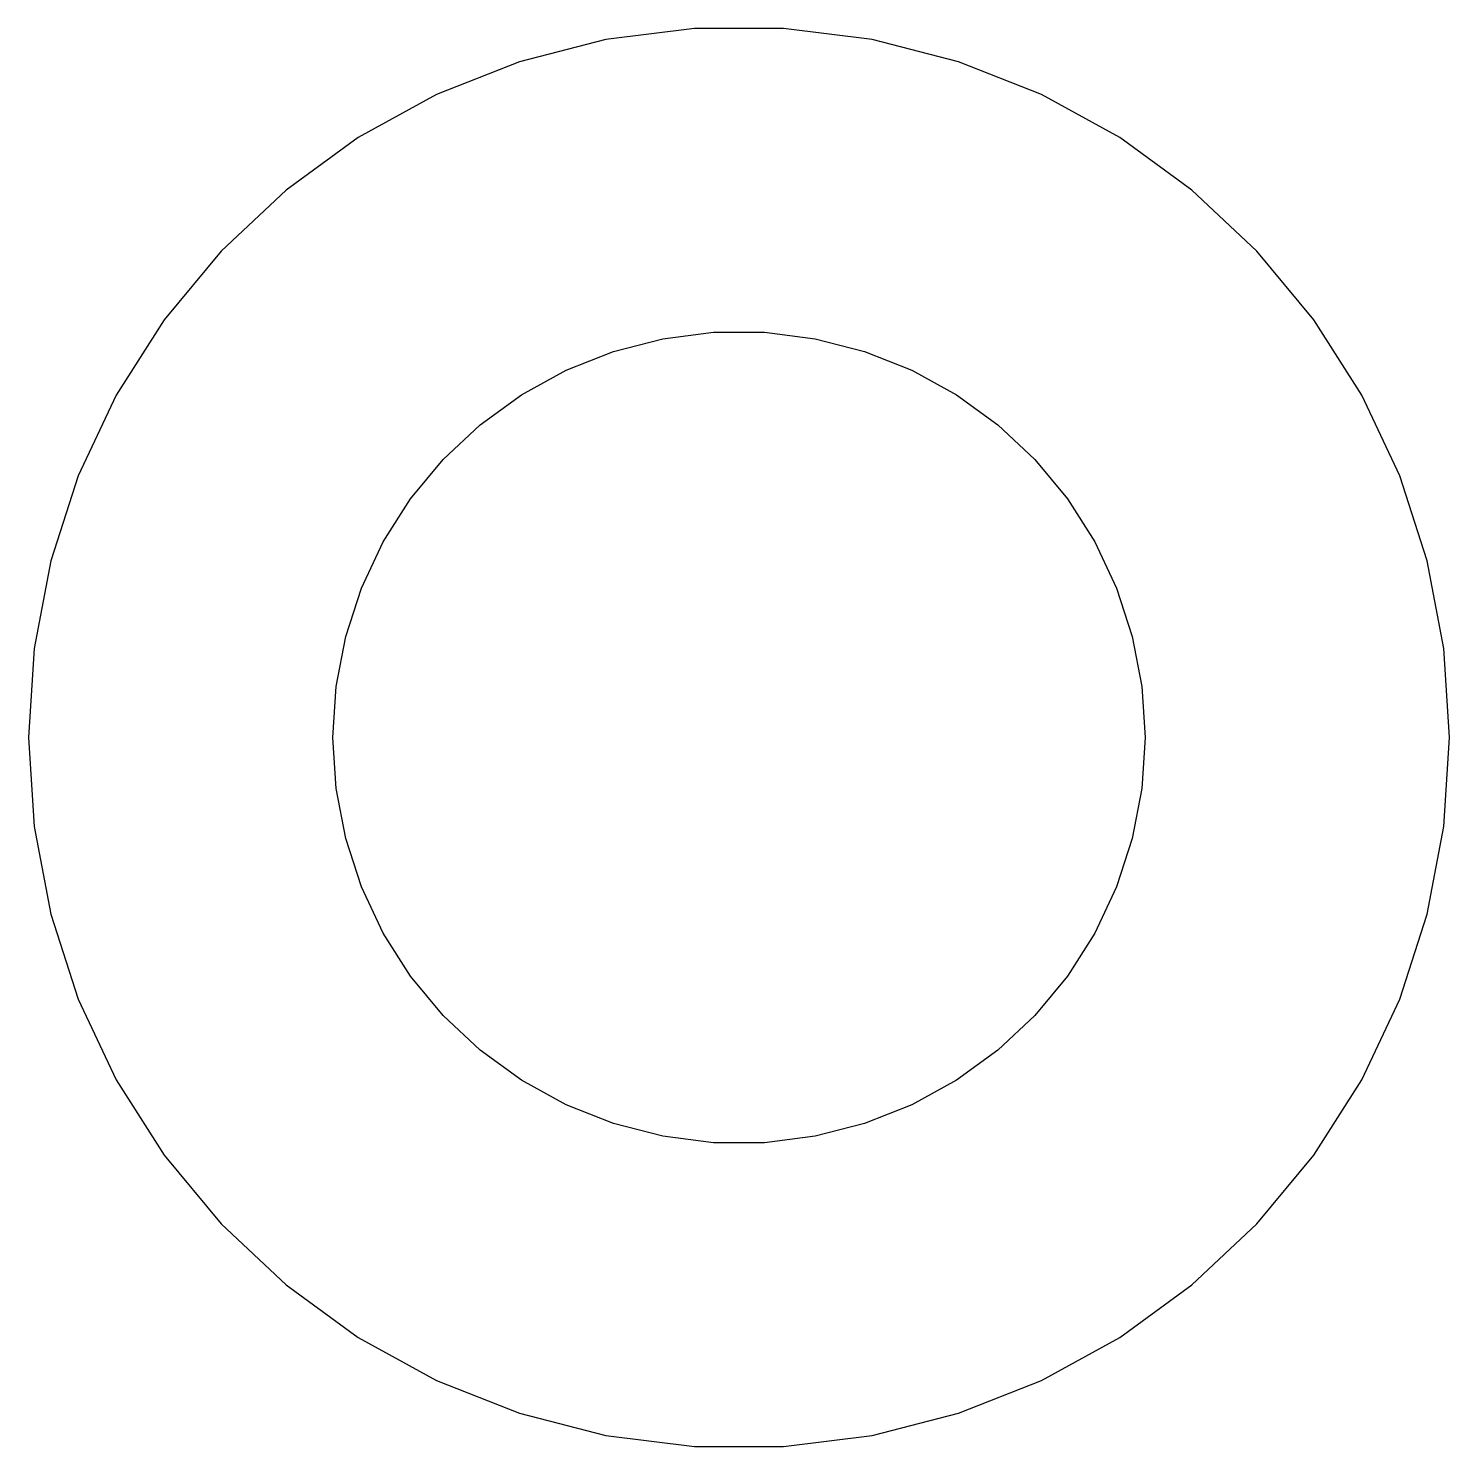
# Model space of a CAD drawing. Header units: metres. Extents: x -7 to 7, y -7 to 7.
import ezdxf

# ---------------------------------------------------------------- set-up
doc = ezdxf.new("R2010")
doc.units = ezdxf.units.M

msp = doc.modelspace()

# ---------------------------------------------------------------- linework, layer by layer
for p, q in [((-1.31166, 6.87601), (-2.16312, 6.65739)), ((-0.439529, 6.98618), (-1.31166, 6.87601)), ((0.439529, 6.98618), (-0.439529, 6.98618)), ((1.31166, 6.87601), (0.439529, 6.98618)), ((2.16312, 6.65739), (1.31166, 6.87601)), ((-2.16312, 6.65739), (-2.98045, 6.33379)), ((2.98045, 6.33379), (2.16312, 6.65739)), ((-2.98045, 6.33379), (-3.75078, 5.91029)), ((3.75078, 5.91029), (2.98045, 6.33379)), ((-3.75078, 5.91029), (-4.46196, 5.39359)), ((4.46196, 5.39359), (3.75078, 5.91029)), ((-4.46196, 5.39359), (-5.10277, 4.79182)), ((5.10277, 4.79182), (4.46196, 5.39359)), ((-5.10277, 4.79182), (-5.66312, 4.11449)), ((5.66312, 4.11449), (5.10277, 4.79182)), ((-5.66312, 4.11449), (-6.13414, 3.37227)), ((6.13414, 3.37227), (5.66312, 4.11449)), ((-1.23605, 3.80421), (-0.749512, 3.92914)), ((-0.749512, 3.92914), (-0.25116, 3.9921)), ((-0.25116, 3.9921), (0.25116, 3.9921)), ((0.25116, 3.9921), (0.749512, 3.92914)), ((0.749512, 3.92914), (1.23605, 3.80421)), ((-1.70311, 3.61929), (-1.23605, 3.80421)), ((1.23605, 3.80421), (1.70311, 3.61929)), ((-2.1433, 3.3773), (-1.70311, 3.61929)), ((1.70311, 3.61929), (2.1433, 3.3773)), ((-6.13414, 3.37227), (-6.50842, 2.57686)), ((-2.54968, 3.08205), (-2.1433, 3.3773)), ((2.1433, 3.3773), (2.54968, 3.08205)), ((6.50842, 2.57686), (6.13414, 3.37227)), ((-2.91586, 2.73817), (-2.54968, 3.08205)), ((2.54968, 3.08205), (2.91586, 2.73817)), ((-3.23605, 2.35114), (-2.91586, 2.73817)), ((2.91586, 2.73817), (3.23605, 2.35114)), ((-6.50842, 2.57686), (-6.78008, 1.74081)), ((6.78008, 1.74081), (6.50842, 2.57686)), ((-3.50522, 1.927), (-3.23605, 2.35114)), ((3.23605, 2.35114), (3.50522, 1.927)), ((-3.7191, 1.47249), (-3.50522, 1.927)), ((3.50522, 1.927), (3.7191, 1.47249)), ((-6.78008, 1.74081), (-6.94479, 0.877319)), ((6.94479, 0.877319), (6.78008, 1.74081)), ((-3.87433, 0.994751), (-3.7191, 1.47249)), ((3.7191, 1.47249), (3.87433, 0.994751)), ((-3.96844, 0.501328), (-3.87433, 0.994751)), ((3.87433, 0.994751), (3.96844, 0.501328)), ((-6.94479, 0.877319), (-7, 0)), ((7, 0), (6.94479, 0.877319)), ((-4, 0), (-3.96844, 0.501328)), ((3.96844, 0.501328), (4, 0)), ((-7, 0), (-6.94479, -0.877319)), ((-3.96844, -0.501328), (-4, 0)), ((4, 0), (3.96844, -0.501328)), ((6.94479, -0.877319), (7, 0)), ((-3.87433, -0.994751), (-3.96844, -0.501328)), ((3.96844, -0.501328), (3.87433, -0.994751)), ((-6.94479, -0.877319), (-6.78008, -1.74081)), ((6.78008, -1.74081), (6.94479, -0.877319)), ((-3.7191, -1.47249), (-3.87433, -0.994751)), ((3.87433, -0.994751), (3.7191, -1.47249)), ((-3.50522, -1.927), (-3.7191, -1.47249)), ((3.7191, -1.47249), (3.50522, -1.927)), ((-6.78008, -1.74081), (-6.50842, -2.57686)), ((6.50842, -2.57686), (6.78008, -1.74081)), ((-3.23605, -2.35114), (-3.50522, -1.927)), ((3.50522, -1.927), (3.23605, -2.35114)), ((-2.91586, -2.73817), (-3.23605, -2.35114)), ((3.23605, -2.35114), (2.91586, -2.73817)), ((-6.50842, -2.57686), (-6.13414, -3.37227)), ((6.13414, -3.37227), (6.50842, -2.57686)), ((-2.54968, -3.08205), (-2.91586, -2.73817)), ((2.91586, -2.73817), (2.54968, -3.08205)), ((-2.1433, -3.3773), (-2.54968, -3.08205)), ((2.54968, -3.08205), (2.1433, -3.3773)), ((-6.13414, -3.37227), (-5.66312, -4.11449)), ((-1.70311, -3.61929), (-2.1433, -3.3773)), ((2.1433, -3.3773), (1.70311, -3.61929)), ((5.66312, -4.11449), (6.13414, -3.37227)), ((-1.23605, -3.80421), (-1.70311, -3.61929)), ((1.70311, -3.61929), (1.23605, -3.80421)), ((-0.749512, -3.92914), (-1.23605, -3.80421)), ((1.23605, -3.80421), (0.749512, -3.92914)), ((-0.25116, -3.9921), (-0.749512, -3.92914)), ((0.25116, -3.9921), (-0.25116, -3.9921)), ((0.749512, -3.92914), (0.25116, -3.9921)), ((-5.66312, -4.11449), (-5.10277, -4.79182)), ((5.10277, -4.79182), (5.66312, -4.11449)), ((-5.10277, -4.79182), (-4.46196, -5.39359)), ((4.46196, -5.39359), (5.10277, -4.79182)), ((-4.46196, -5.39359), (-3.75078, -5.91029)), ((3.75078, -5.91029), (4.46196, -5.39359)), ((-3.75078, -5.91029), (-2.98045, -6.33379)), ((2.98045, -6.33379), (3.75078, -5.91029)), ((-2.98045, -6.33379), (-2.16312, -6.65739)), ((2.16312, -6.65739), (2.98045, -6.33379)), ((-2.16312, -6.65739), (-1.31166, -6.87601)), ((1.31166, -6.87601), (2.16312, -6.65739)), ((-1.31166, -6.87601), (-0.439529, -6.98618)), ((-0.439529, -6.98618), (0.439529, -6.98618)), ((0.439529, -6.98618), (1.31166, -6.87601))]:
    msp.add_line(p, q)

doc.saveas('drawing.dxf')
